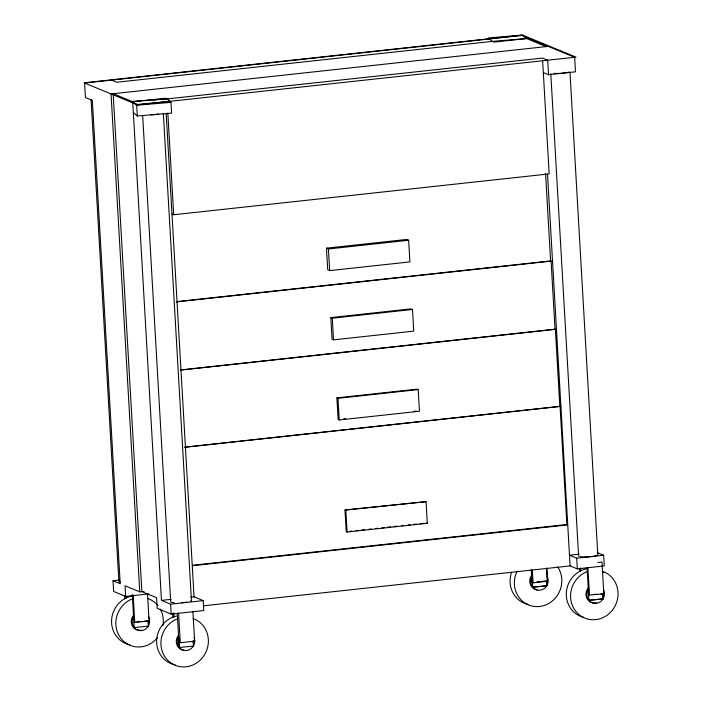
<?xml version="1.0" encoding="UTF-8"?>
<svg xmlns="http://www.w3.org/2000/svg" width="702" height="702" viewBox="0 0 702 702"><rect width="100%" height="100%" fill="white"/><g stroke="black" fill="none" stroke-linecap="round" stroke-linejoin="round"><path stroke-width="1.05" d="M548.183 46.376L111.048 93.945L139.759 591.865L144.068 591.391M135.969 101.413L140.312 100.939M142.488 100.702L165.295 98.219M141.883 591.628L156.581 597.692L157.195 608.327L171.191 614.092L203.782 610.547L203.211 600.622L170.621 604.168L161.46 600.385L132.687 101.386L167.006 98.921L542.488 58.073L547.692 60.214L548.534 74.728L575.482 71.797L574.648 57.283L521.735 35.469L84.591 83.029L85.425 97.543L92.348 100.395L120.209 583.722L113.004 580.756L113.627 591.47L125.667 596.428L148.561 593.945M132.687 101.386L135.109 103.492L137.478 104.466L169.779 101.334M111.539 80.098L116.743 82.248L492.225 41.392L526.526 38.549L522.56 35.1L84.056 82.81L137.495 104.852L576 57.134L522.56 35.1L488.259 37.943L492.225 41.392L493.936 42.102L526.526 38.549L546.059 46.604M171.981 214.049L173.684 214.751L549.166 173.903L542.664 61.179M326.465 248.166L406.695 239.443L408.643 240.251L409.889 261.899L329.668 270.621L327.72 269.814L326.465 248.166L328.422 248.973L408.643 240.251M176.22 301.676L550.605 260.933L552.562 261.741M176.702 301.878L551.096 261.135L555.019 329.194L556.484 329.8M330.817 317.602L411.039 308.871L412.504 309.477L413.75 331.125L333.529 339.856L332.064 339.25L330.817 317.602L332.283 318.199L412.504 309.477M180.633 369.928L555.019 329.194M180.993 370.077L555.387 329.343L559.827 406.353L560.924 406.8M336.89 397.867L417.111 389.136L418.208 389.592L419.463 411.24L339.241 419.971L338.136 419.515L336.89 397.867L337.987 398.324L418.208 389.592M343.559 418.927L345.726 418.69M414.022 411.258L416.189 411.021M185.433 447.086L559.827 406.353M344.989 510.038L426.061 501.667L427.316 523.315L347.095 532.037L346.235 531.686L344.989 510.038L426.061 501.667M349.491 531.335L351.658 531.098M355.993 530.624L358.16 530.387M361.416 530.036L364.663 529.685M369.006 529.211L371.174 528.975M375.509 528.501L377.676 528.264M382.011 527.799L384.178 527.562M387.434 527.202L390.681 526.851M393.936 526.5L397.192 526.14M401.526 525.675L403.694 525.438M408.029 524.964L410.196 524.727M413.452 524.376L416.698 524.017M419.954 523.666L423.209 523.315M192.488 565.268L566.883 524.526L567.734 524.877L192.251 565.733M113.004 580.756L119.472 580.045M579.185 554.15L569.48 555.203L576.693 558.169L603.641 555.238L604.255 565.952L577.307 568.892L570.103 565.917L203.326 605.826M161.46 600.385L171.235 599.324M190.786 597.2L194.05 596.84L203.211 600.622M537.083 581.835L539.11 581.616M531.247 569.629L531.976 582.388L533.081 582.844L547.297 581.3L546.56 568.532M148.201 620.84L148.499 626.087L134.143 627.588L132.362 594.638M546.718 580.484L547.016 585.731L532.66 587.232L532.107 577.667M547.016 585.731L532.73 587.223M602.939 593.611L603.237 598.859L588.881 600.359L587.1 567.409M603.237 598.859L588.873 600.245M193.261 640.786L193.559 646.033L179.203 647.525L178.712 636.968M597.893 562.434L601.991 562.004L603.825 593.91L588.697 595.05M137.03 621.954L140.102 621.639M144.2 621.209L147.271 620.893M133.959 622.279L149.087 621.138L147.49 593.488M537.363 581.853L547.604 580.782L546.867 568.023M593.813 594.515L596.893 594.19M600.991 593.769L603.825 593.91M178.94 642.084L180.291 642.699L194.638 641.207L192.918 611.424M136.995 101.413L141.286 101.053M145.568 100.702L148.789 100.43M153.071 100.079L157.362 99.719M161.653 99.368L165.935 99.008M141.874 591.628L113.171 93.708L132.704 101.764L136.671 105.221L170.972 102.378L171.595 113.136L137.294 115.979L133.327 112.522M543.322 72.578L548.534 74.728M597.332 552.641L603.641 555.238M426.456 522.955L427.316 523.315M546.2 580.844L547.297 581.3M532.651 587.118L532.23 577.72M185.451 447.657L184.591 447.306L560.073 406.449L566.883 524.526M139.759 591.865L125.053 585.801L125.667 596.428M148.499 626.087L148.078 620.787M193.559 646.033L193.199 641.786M179.203 647.419L177.281 613.372M589.18 590.163L588.267 589.75A9.24 8.687 -67.6 0 0 587.943 598.911L589.268 600.807A9.24 8.687 -67.6 0 0 600.763 601.517A9.24 8.687 -67.6 0 0 603.448 589.645M546.814 580.422L547.604 580.782M193.278 640.584L194.638 641.207M148.297 620.779L149.087 621.138M134.442 617.391L133.529 616.979A9.24 8.687 -67.6 0 0 133.204 626.149L134.53 628.036A9.24 8.687 -67.6 0 0 146.025 628.746A9.24 8.687 -67.6 0 0 148.701 616.874M166.988 98.543L169.761 100.956M167.006 98.921L170.972 102.378M602.816 593.559L603.115 598.806M569.98 72.315L597.788 554.712A9.626 1.509 -3.3 0 1 593.506 556.3M587.89 567.769L589.487 595.41M580.545 567.874L580.729 571.077M579.422 568.401L579.606 571.603M550.789 73.578L578.597 555.975A9.626 1.509 -3.3 0 0 579.08 556.335M576.693 558.169L577.307 568.892M547.516 174.289L570.103 565.917M545.568 173.482L550.605 260.933M546.595 580.431L546.893 585.679M532.344 570.085L533.081 582.844M345.84 510.389L347.095 532.037M337.987 398.324L339.241 419.971M328.422 248.973L329.668 270.621M332.283 318.199L333.529 339.856M167.822 112.969L173.684 214.751M166.181 113.513L194.05 596.84M163.355 113.452L191.435 600.403M178.571 612.925L180.291 642.699M173.763 612.741L174.008 616.997M172.727 613.346L172.973 617.602M142.69 115.909L170.7 601.763A10.398 1.623 -3.3 0 0 174.166 602.693M170.621 604.168L171.191 614.092M136.671 105.221L137.294 115.979M133.152 594.998L134.749 622.639M125.869 596.173L125.991 598.306M124.684 595.629L124.868 598.832M91.058 99.21L118.875 581.607M158.634 114.075A10.398 1.623 -3.3 0 1 150.833 114.751M568.927 72.043A9.626 1.509 -3.3 0 1 560.907 73.324M560.073 73.377A9.626 1.509 -3.3 0 1 553.948 73.341M591.251 556.598A9.626 1.509 -3.3 0 1 580.185 556.625M191.234 600.842A10.398 1.623 -3.3 0 1 190.347 601.289M186.776 602.123A10.398 1.623 -3.3 0 1 181.678 602.676M174.982 664.75A25.035 23.517 -67.6 0 1 156.634 640.645A25.035 23.517 -67.6 0 1 176.483 616.066M192.989 618.515A25.035 23.517 -67.6 0 1 203.326 656.554A25.035 23.517 -67.6 0 1 165.049 657.028A25.035 23.517 -67.6 0 1 177.738 618.708M183.95 650.184A9.24 8.687 -67.6 0 1 176.816 644.611A9.24 8.687 -67.6 0 1 178.545 635.205M194.094 637.521A9.24 8.687 -67.6 0 1 190.777 648.92A9.24 8.687 -67.6 0 1 179.589 647.972L178.264 646.086A9.24 8.687 -67.6 0 1 178.598 636.925M602.132 571.279A25.035 23.517 -67.6 0 1 603.86 572.384M583.652 617.356A25.035 23.517 -67.6 0 1 566.33 592.927A25.035 23.517 -67.6 0 1 586.161 568.892M596.665 602.711A9.24 8.687 -67.6 0 1 586.969 598.516A9.24 8.687 -67.6 0 1 588.75 587.442M602.667 571.349A25.035 23.517 -67.6 0 1 612.995 609.38A25.035 23.517 -67.6 0 1 574.719 609.854A25.035 23.517 -67.6 0 1 587.407 571.533M120.454 582.256A9.626 1.509 -3.3 0 1 119.349 581.967M547.218 576.517A9.24 8.687 -67.6 0 1 544.541 588.381A9.24 8.687 -67.6 0 1 533.046 587.671L531.721 585.784A9.24 8.687 -67.6 0 1 531.668 577.334M528.439 604.448A25.035 23.517 -67.6 0 1 511.591 572.349M557.678 566.9A25.035 23.517 -67.6 0 1 554.457 599.025A25.035 23.517 -67.6 0 1 523.718 602.211A25.035 23.517 -67.6 0 1 517.146 571.103M537.407 589.882A9.24 8.687 -67.6 0 1 531.072 576.219M147.929 598.578A25.035 23.517 -67.6 0 1 157.924 605.589M160.267 609.055A25.035 23.517 -67.6 0 1 162.917 625.657M157.608 637.477A25.035 23.517 -67.6 0 1 119.7 636.653A25.035 23.517 -67.6 0 1 132.669 598.762M129.923 644.813A25.035 23.517 -67.6 0 1 111.627 619.629A25.035 23.517 -67.6 0 1 133.477 595.77M141.181 630.124A9.24 8.687 -67.6 0 1 132.222 625.745A9.24 8.687 -67.6 0 1 133.477 615.259"/></g></svg>
